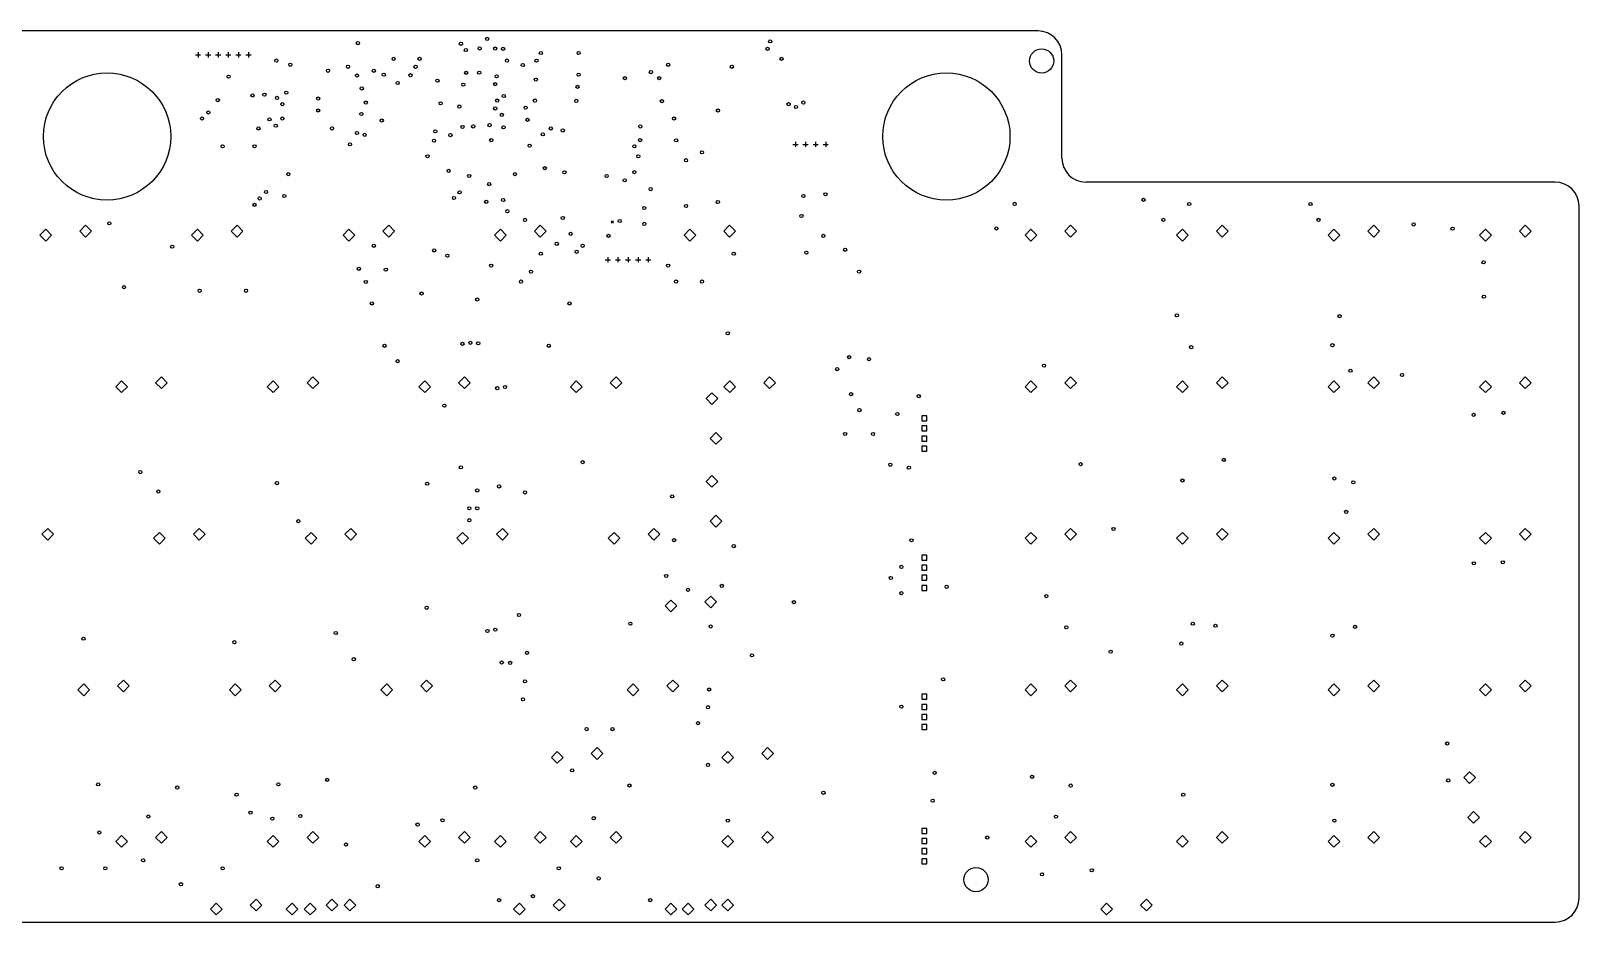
# Model space of a CAD drawing. Extents: x 0.1 to 14.8, y -5.9 to -0.7.
# Drawn here: x 7.1 to 14.76, y -5.16 to -0.75 of the extents above; entities that cross this region are included whole.
import ezdxf

# ---------------------------------------------------------------- set-up
doc = ezdxf.new("R2010")
doc.units = 0
doc.header["$MEASUREMENT"] = 0
doc.layers.add('BLACK', color=7, linetype='CONTINUOUS')

msp = doc.modelspace()

# ---------------------------------------------------------------- linework, layer by layer
at = {"layer": 'BLACK', "linetype": 'CONTINUOUS'}
for p, q in [((12.0866, -0.748031), (2.83465, -0.748031)), ((7.91634, -0.866142), (7.94193, -0.866142)), ((7.92913, -0.853346), (7.92913, -0.878937)), ((7.96634, -0.866142), (7.99193, -0.866142)), ((7.97913, -0.853346), (7.97913, -0.878937)), ((8.01634, -0.866142), (8.04193, -0.866142)), ((8.02913, -0.853346), (8.02913, -0.878937)), ((8.06634, -0.866142), (8.09193, -0.866142)), ((8.07913, -0.853346), (8.07913, -0.878937)), ((8.11634, -0.866142), (8.14193, -0.866142)), ((8.12913, -0.853346), (8.12913, -0.878937)), ((8.16634, -0.866142), (8.19193, -0.866142)), ((8.17913, -0.853346), (8.17913, -0.878937)), ((12.2047, -1.37795), (12.2047, -0.866142)), ((10.8858, -1.29626), (10.8858, -1.32185)), ((10.9358, -1.29626), (10.9358, -1.32185)), ((10.9858, -1.29626), (10.9858, -1.32185)), ((11.0358, -1.29626), (11.0358, -1.32185)), ((10.873, -1.30906), (10.8986, -1.30906)), ((10.923, -1.30906), (10.9486, -1.30906)), ((10.973, -1.30906), (10.9986, -1.30906)), ((11.023, -1.30906), (11.0486, -1.30906)), ((14.6457, -1.49606), (12.3228, -1.49606)), ((14.7638, -5.03937), (14.7638, -1.61417)), ((7.17598, -1.72953), (7.14705, -1.75846)), ((7.14705, -1.75846), (7.17598, -1.7874)), ((7.20492, -1.75846), (7.17598, -1.72953)), ((7.17598, -1.7874), (7.20492, -1.75846)), ((7.37283, -1.70984), (7.3439, -1.73878)), ((7.3439, -1.73878), (7.37283, -1.76772)), ((7.40177, -1.73878), (7.37283, -1.70984)), ((7.37283, -1.76772), (7.40177, -1.73878)), ((7.92598, -1.72953), (7.89705, -1.75846)), ((7.89705, -1.75846), (7.92598, -1.7874)), ((7.95492, -1.75846), (7.92598, -1.72953)), ((7.92598, -1.7874), (7.95492, -1.75846)), ((8.12283, -1.70984), (8.0939, -1.73878)), ((8.0939, -1.73878), (8.12283, -1.76772)), ((8.15177, -1.73878), (8.12283, -1.70984)), ((8.12283, -1.76772), (8.15177, -1.73878)), ((8.67598, -1.72953), (8.64705, -1.75846)), ((8.64705, -1.75846), (8.67598, -1.7874)), ((8.70492, -1.75846), (8.67598, -1.72953)), ((8.67598, -1.7874), (8.70492, -1.75846)), ((8.87283, -1.70984), (8.8439, -1.73878)), ((8.8439, -1.73878), (8.87283, -1.76772)), ((8.90177, -1.73878), (8.87283, -1.70984)), ((8.87283, -1.76772), (8.90177, -1.73878)), ((9.42598, -1.72953), (9.39705, -1.75846)), ((9.39705, -1.75846), (9.42598, -1.7874)), ((9.45492, -1.75846), (9.42598, -1.72953)), ((9.42598, -1.7874), (9.45492, -1.75846)), ((9.62283, -1.70984), (9.5939, -1.73878)), ((9.5939, -1.73878), (9.62283, -1.76772)), ((9.65177, -1.73878), (9.62283, -1.70984)), ((9.62283, -1.76772), (9.65177, -1.73878)), ((9.97441, -1.68701), (9.98622, -1.69882)), ((9.98622, -1.68701), (9.97441, -1.69882)), ((10.3635, -1.72953), (10.3345, -1.75846)), ((10.3345, -1.75846), (10.3635, -1.7874)), ((10.3924, -1.75846), (10.3635, -1.72953)), ((10.3635, -1.7874), (10.3924, -1.75846)), ((10.5603, -1.70984), (10.5314, -1.73878)), ((10.5314, -1.73878), (10.5603, -1.76772)), ((10.5893, -1.73878), (10.5603, -1.70984)), ((10.5603, -1.76772), (10.5893, -1.73878)), ((12.051, -1.72953), (12.022, -1.75846)), ((12.022, -1.75846), (12.051, -1.7874)), ((12.0799, -1.75846), (12.051, -1.72953)), ((12.051, -1.7874), (12.0799, -1.75846)), ((12.2478, -1.70984), (12.2189, -1.73878)), ((12.2189, -1.73878), (12.2478, -1.76772)), ((12.2768, -1.73878), (12.2478, -1.70984)), ((12.2478, -1.76772), (12.2768, -1.73878)), ((12.801, -1.72953), (12.772, -1.75846)), ((12.772, -1.75846), (12.801, -1.7874)), ((12.8299, -1.75846), (12.801, -1.72953)), ((12.801, -1.7874), (12.8299, -1.75846)), ((12.9978, -1.70984), (12.9689, -1.73878)), ((12.9689, -1.73878), (12.9978, -1.76772)), ((13.0268, -1.73878), (12.9978, -1.70984)), ((12.9978, -1.76772), (13.0268, -1.73878)), ((13.551, -1.72953), (13.522, -1.75846)), ((13.522, -1.75846), (13.551, -1.7874)), ((13.5799, -1.75846), (13.551, -1.72953)), ((13.551, -1.7874), (13.5799, -1.75846)), ((13.7478, -1.70984), (13.7189, -1.73878)), ((13.7189, -1.73878), (13.7478, -1.76772)), ((13.7768, -1.73878), (13.7478, -1.70984)), ((13.7478, -1.76772), (13.7768, -1.73878)), ((14.301, -1.72953), (14.272, -1.75846)), ((14.272, -1.75846), (14.301, -1.7874)), ((14.3299, -1.75846), (14.301, -1.72953)), ((14.301, -1.7874), (14.3299, -1.75846)), ((14.4978, -1.70984), (14.4689, -1.73878)), ((14.4689, -1.73878), (14.4978, -1.76772)), ((14.5268, -1.73878), (14.4978, -1.70984)), ((14.4978, -1.76772), (14.5268, -1.73878)), ((9.94469, -1.87992), (9.97028, -1.87992)), ((9.95748, -1.86713), (9.95748, -1.89272)), ((9.99469, -1.87992), (10.0203, -1.87992)), ((10.0075, -1.86713), (10.0075, -1.89272)), ((10.0447, -1.87992), (10.0703, -1.87992)), ((10.0575, -1.86713), (10.0575, -1.89272)), ((10.0947, -1.87992), (10.1203, -1.87992)), ((10.1075, -1.86713), (10.1075, -1.89272)), ((10.1447, -1.87992), (10.1703, -1.87992)), ((10.1575, -1.86713), (10.1575, -1.89272)), ((7.55098, -2.47953), (7.52205, -2.50846)), ((7.52205, -2.50846), (7.55098, -2.5374)), ((7.57992, -2.50846), (7.55098, -2.47953)), ((7.55098, -2.5374), (7.57992, -2.50846)), ((7.74783, -2.45984), (7.7189, -2.48878)), ((7.7189, -2.48878), (7.74783, -2.51772)), ((7.77677, -2.48878), (7.74783, -2.45984)), ((7.74783, -2.51772), (7.77677, -2.48878)), ((8.30098, -2.47953), (8.27205, -2.50846)), ((8.27205, -2.50846), (8.30098, -2.5374)), ((8.32992, -2.50846), (8.30098, -2.47953)), ((8.30098, -2.5374), (8.32992, -2.50846)), ((8.49783, -2.45984), (8.4689, -2.48878)), ((8.4689, -2.48878), (8.49783, -2.51772)), ((8.52677, -2.48878), (8.49783, -2.45984)), ((8.49783, -2.51772), (8.52677, -2.48878)), ((9.05098, -2.47953), (9.02205, -2.50846)), ((9.02205, -2.50846), (9.05098, -2.5374)), ((9.07992, -2.50846), (9.05098, -2.47953)), ((9.05098, -2.5374), (9.07992, -2.50846)), ((9.24783, -2.45984), (9.2189, -2.48878)), ((9.2189, -2.48878), (9.24783, -2.51772)), ((9.27677, -2.48878), (9.24783, -2.45984)), ((9.24783, -2.51772), (9.27677, -2.48878)), ((9.80098, -2.47953), (9.77205, -2.50846)), ((9.77205, -2.50846), (9.80098, -2.5374)), ((9.82992, -2.50846), (9.80098, -2.47953)), ((9.80098, -2.5374), (9.82992, -2.50846)), ((9.99783, -2.45984), (9.9689, -2.48878)), ((9.9689, -2.48878), (9.99783, -2.51772)), ((10.0268, -2.48878), (9.99783, -2.45984)), ((9.99783, -2.51772), (10.0268, -2.48878)), ((10.561, -2.47953), (10.5321, -2.50846)), ((10.5321, -2.50846), (10.561, -2.5374)), ((10.59, -2.50846), (10.561, -2.47953)), ((10.561, -2.5374), (10.59, -2.50846)), ((10.7579, -2.45984), (10.7289, -2.48878)), ((10.7289, -2.48878), (10.7579, -2.51772)), ((10.7868, -2.48878), (10.7579, -2.45984)), ((10.7579, -2.51772), (10.7868, -2.48878)), ((12.051, -2.47953), (12.022, -2.50846)), ((12.022, -2.50846), (12.051, -2.5374)), ((12.0799, -2.50846), (12.051, -2.47953)), ((12.051, -2.5374), (12.0799, -2.50846)), ((12.2478, -2.45984), (12.2189, -2.48878)), ((12.2189, -2.48878), (12.2478, -2.51772)), ((12.2768, -2.48878), (12.2478, -2.45984)), ((12.2478, -2.51772), (12.2768, -2.48878)), ((12.801, -2.47953), (12.772, -2.50846)), ((12.772, -2.50846), (12.801, -2.5374)), ((12.8299, -2.50846), (12.801, -2.47953)), ((12.801, -2.5374), (12.8299, -2.50846)), ((12.9978, -2.45984), (12.9689, -2.48878)), ((12.9689, -2.48878), (12.9978, -2.51772)), ((13.0268, -2.48878), (12.9978, -2.45984)), ((12.9978, -2.51772), (13.0268, -2.48878)), ((13.551, -2.47953), (13.522, -2.50846)), ((13.522, -2.50846), (13.551, -2.5374)), ((13.5799, -2.50846), (13.551, -2.47953)), ((13.551, -2.5374), (13.5799, -2.50846)), ((13.7478, -2.45984), (13.7189, -2.48878)), ((13.7189, -2.48878), (13.7478, -2.51772)), ((13.7768, -2.48878), (13.7478, -2.45984)), ((13.7478, -2.51772), (13.7768, -2.48878)), ((14.301, -2.47953), (14.272, -2.50846)), ((14.272, -2.50846), (14.301, -2.5374)), ((14.3299, -2.50846), (14.301, -2.47953)), ((14.301, -2.5374), (14.3299, -2.50846)), ((14.4978, -2.45984), (14.4689, -2.48878)), ((14.4689, -2.48878), (14.4978, -2.51772)), ((14.5268, -2.48878), (14.4978, -2.45984)), ((14.4978, -2.51772), (14.5268, -2.48878)), ((10.4722, -2.53858), (10.4433, -2.56752)), ((10.4433, -2.56752), (10.4722, -2.59646)), ((10.5012, -2.56752), (10.4722, -2.53858)), ((10.4722, -2.59646), (10.5012, -2.56752)), ((11.5358, -2.65243), (11.5107, -2.65243)), ((11.5107, -2.65243), (11.5107, -2.67749)), ((11.5107, -2.67749), (11.5358, -2.67749)), ((11.5358, -2.67749), (11.5358, -2.65243)), ((10.4919, -2.73543), (10.463, -2.76437)), ((10.5209, -2.76437), (10.4919, -2.73543)), ((11.5358, -2.70243), (11.5107, -2.70243)), ((11.5107, -2.70243), (11.5107, -2.72749)), ((11.5107, -2.72749), (11.5358, -2.72749)), ((11.5358, -2.75243), (11.5107, -2.75243)), ((11.5107, -2.75243), (11.5107, -2.77749)), ((11.5358, -2.72749), (11.5358, -2.70243)), ((11.5358, -2.77749), (11.5358, -2.75243)), ((10.463, -2.76437), (10.4919, -2.79331)), ((10.4919, -2.79331), (10.5209, -2.76437)), ((11.5107, -2.77749), (11.5358, -2.77749)), ((11.5358, -2.80243), (11.5107, -2.80243)), ((11.5107, -2.80243), (11.5107, -2.82749)), ((11.5107, -2.82749), (11.5358, -2.82749)), ((11.5358, -2.82749), (11.5358, -2.80243)), ((10.4722, -2.94803), (10.4433, -2.97697)), ((10.4433, -2.97697), (10.4722, -3.00591)), ((10.5012, -2.97697), (10.4722, -2.94803)), ((10.4722, -3.00591), (10.5012, -2.97697)), ((7.18533, -3.20984), (7.1564, -3.23878)), ((7.21427, -3.23878), (7.18533, -3.20984)), ((7.93533, -3.20984), (7.9064, -3.23878)), ((7.96427, -3.23878), (7.93533, -3.20984)), ((8.68533, -3.20984), (8.6564, -3.23878)), ((8.71427, -3.23878), (8.68533, -3.20984)), ((9.43533, -3.20984), (9.4064, -3.23878)), ((9.46427, -3.23878), (9.43533, -3.20984)), ((10.1853, -3.20984), (10.1564, -3.23878)), ((10.2143, -3.23878), (10.1853, -3.20984)), ((10.4919, -3.14488), (10.463, -3.17382)), ((10.463, -3.17382), (10.4919, -3.20276)), ((10.5209, -3.17382), (10.4919, -3.14488)), ((10.4919, -3.20276), (10.5209, -3.17382)), ((12.2478, -3.20984), (12.2189, -3.23878)), ((12.2768, -3.23878), (12.2478, -3.20984)), ((12.9978, -3.20984), (12.9689, -3.23878)), ((13.0268, -3.23878), (12.9978, -3.20984)), ((13.7478, -3.20984), (13.7189, -3.23878)), ((13.7768, -3.23878), (13.7478, -3.20984)), ((14.4978, -3.20984), (14.4689, -3.23878)), ((14.5268, -3.23878), (14.4978, -3.20984)), ((7.1564, -3.23878), (7.18533, -3.26772)), ((7.18533, -3.26772), (7.21427, -3.23878)), ((7.73848, -3.22953), (7.70955, -3.25846)), ((7.70955, -3.25846), (7.73848, -3.2874)), ((7.76742, -3.25846), (7.73848, -3.22953)), ((7.73848, -3.2874), (7.76742, -3.25846)), ((7.9064, -3.23878), (7.93533, -3.26772)), ((7.93533, -3.26772), (7.96427, -3.23878)), ((8.48848, -3.22953), (8.45955, -3.25846)), ((8.45955, -3.25846), (8.48848, -3.2874)), ((8.51742, -3.25846), (8.48848, -3.22953)), ((8.48848, -3.2874), (8.51742, -3.25846)), ((8.6564, -3.23878), (8.68533, -3.26772)), ((8.68533, -3.26772), (8.71427, -3.23878)), ((9.23848, -3.22953), (9.20955, -3.25846)), ((9.20955, -3.25846), (9.23848, -3.2874)), ((9.26742, -3.25846), (9.23848, -3.22953)), ((9.23848, -3.2874), (9.26742, -3.25846)), ((9.4064, -3.23878), (9.43533, -3.26772)), ((9.43533, -3.26772), (9.46427, -3.23878)), ((9.98848, -3.22953), (9.95955, -3.25846)), ((9.95955, -3.25846), (9.98848, -3.2874)), ((10.0174, -3.25846), (9.98848, -3.22953)), ((9.98848, -3.2874), (10.0174, -3.25846)), ((10.1564, -3.23878), (10.1853, -3.26772)), ((10.1853, -3.26772), (10.2143, -3.23878)), ((12.051, -3.22953), (12.022, -3.25846)), ((12.022, -3.25846), (12.051, -3.2874)), ((12.0799, -3.25846), (12.051, -3.22953)), ((12.051, -3.2874), (12.0799, -3.25846)), ((12.2189, -3.23878), (12.2478, -3.26772)), ((12.2478, -3.26772), (12.2768, -3.23878)), ((12.801, -3.22953), (12.772, -3.25846)), ((12.772, -3.25846), (12.801, -3.2874)), ((12.8299, -3.25846), (12.801, -3.22953)), ((12.801, -3.2874), (12.8299, -3.25846)), ((12.9689, -3.23878), (12.9978, -3.26772)), ((12.9978, -3.26772), (13.0268, -3.23878)), ((13.551, -3.22953), (13.522, -3.25846)), ((13.522, -3.25846), (13.551, -3.2874)), ((13.5799, -3.25846), (13.551, -3.22953)), ((13.551, -3.2874), (13.5799, -3.25846)), ((13.7189, -3.23878), (13.7478, -3.26772)), ((13.7478, -3.26772), (13.7768, -3.23878)), ((14.301, -3.22953), (14.272, -3.25846)), ((14.272, -3.25846), (14.301, -3.2874)), ((14.3299, -3.25846), (14.301, -3.22953)), ((14.301, -3.2874), (14.3299, -3.25846)), ((14.4689, -3.23878), (14.4978, -3.26772)), ((14.4978, -3.26772), (14.5268, -3.23878)), ((11.5358, -3.34141), (11.5107, -3.34141)), ((11.5107, -3.34141), (11.5107, -3.36646)), ((11.5107, -3.36646), (11.5358, -3.36646)), ((11.5358, -3.36646), (11.5358, -3.34141)), ((11.5358, -3.39141), (11.5107, -3.39141)), ((11.5107, -3.39141), (11.5107, -3.41646)), ((11.5107, -3.41646), (11.5358, -3.41646)), ((11.5358, -3.44141), (11.5107, -3.44141)), ((11.5107, -3.44141), (11.5107, -3.46646)), ((11.5358, -3.41646), (11.5358, -3.39141)), ((11.5358, -3.46646), (11.5358, -3.44141)), ((11.5107, -3.46646), (11.5358, -3.46646)), ((11.5358, -3.49141), (11.5107, -3.49141)), ((11.5107, -3.49141), (11.5107, -3.51646)), ((11.5107, -3.51646), (11.5358, -3.51646)), ((11.5358, -3.51646), (11.5358, -3.49141)), ((10.2697, -3.56417), (10.2408, -3.59311)), ((10.2408, -3.59311), (10.2697, -3.62205)), ((10.2987, -3.59311), (10.2697, -3.56417)), ((10.2697, -3.62205), (10.2987, -3.59311)), ((10.4666, -3.54449), (10.4376, -3.57343)), ((10.4376, -3.57343), (10.4666, -3.60236)), ((10.4955, -3.57343), (10.4666, -3.54449)), ((10.4666, -3.60236), (10.4955, -3.57343)), ((7.36348, -3.97953), (7.33455, -4.00846)), ((7.39242, -4.00846), (7.36348, -3.97953)), ((7.56033, -3.95984), (7.5314, -3.98878)), ((7.58927, -3.98878), (7.56033, -3.95984)), ((8.11348, -3.97953), (8.08455, -4.00846)), ((8.14242, -4.00846), (8.11348, -3.97953)), ((8.31033, -3.95984), (8.2814, -3.98878)), ((8.33927, -3.98878), (8.31033, -3.95984)), ((8.86348, -3.97953), (8.83455, -4.00846)), ((8.89242, -4.00846), (8.86348, -3.97953)), ((9.06033, -3.95984), (9.0314, -3.98878)), ((9.08927, -3.98878), (9.06033, -3.95984)), ((10.0822, -3.97953), (10.0533, -4.00846)), ((10.1112, -4.00846), (10.0822, -3.97953)), ((10.2791, -3.95984), (10.2501, -3.98878)), ((10.308, -3.98878), (10.2791, -3.95984)), ((12.051, -3.97953), (12.022, -4.00846)), ((12.0799, -4.00846), (12.051, -3.97953)), ((12.2478, -3.95984), (12.2189, -3.98878)), ((12.2768, -3.98878), (12.2478, -3.95984)), ((12.801, -3.97953), (12.772, -4.00846)), ((12.8299, -4.00846), (12.801, -3.97953)), ((12.9978, -3.95984), (12.9689, -3.98878)), ((13.0268, -3.98878), (12.9978, -3.95984)), ((13.551, -3.97953), (13.522, -4.00846)), ((13.5799, -4.00846), (13.551, -3.97953)), ((13.7478, -3.95984), (13.7189, -3.98878)), ((13.7768, -3.98878), (13.7478, -3.95984)), ((14.301, -3.97953), (14.272, -4.00846)), ((14.3299, -4.00846), (14.301, -3.97953)), ((14.4978, -3.95984), (14.4689, -3.98878)), ((14.5268, -3.98878), (14.4978, -3.95984)), ((7.33455, -4.00846), (7.36348, -4.0374)), ((7.36348, -4.0374), (7.39242, -4.00846)), ((7.5314, -3.98878), (7.56033, -4.01772)), ((7.56033, -4.01772), (7.58927, -3.98878)), ((8.08455, -4.00846), (8.11348, -4.0374)), ((8.11348, -4.0374), (8.14242, -4.00846)), ((8.2814, -3.98878), (8.31033, -4.01772)), ((8.31033, -4.01772), (8.33927, -3.98878)), ((8.83455, -4.00846), (8.86348, -4.0374)), ((8.86348, -4.0374), (8.89242, -4.00846)), ((9.0314, -3.98878), (9.06033, -4.01772)), ((9.06033, -4.01772), (9.08927, -3.98878)), ((10.0533, -4.00846), (10.0822, -4.0374)), ((10.0822, -4.0374), (10.1112, -4.00846)), ((10.2501, -3.98878), (10.2791, -4.01772)), ((10.2791, -4.01772), (10.308, -3.98878)), ((11.5358, -4.03039), (11.5107, -4.03039)), ((11.5107, -4.03039), (11.5107, -4.05544)), ((11.5107, -4.05544), (11.5358, -4.05544)), ((11.5358, -4.05544), (11.5358, -4.03039)), ((12.022, -4.00846), (12.051, -4.0374)), ((12.051, -4.0374), (12.0799, -4.00846)), ((12.2189, -3.98878), (12.2478, -4.01772)), ((12.2478, -4.01772), (12.2768, -3.98878)), ((12.772, -4.00846), (12.801, -4.0374)), ((12.801, -4.0374), (12.8299, -4.00846)), ((12.9689, -3.98878), (12.9978, -4.01772)), ((12.9978, -4.01772), (13.0268, -3.98878)), ((13.522, -4.00846), (13.551, -4.0374)), ((13.551, -4.0374), (13.5799, -4.00846)), ((13.7189, -3.98878), (13.7478, -4.01772)), ((13.7478, -4.01772), (13.7768, -3.98878)), ((14.272, -4.00846), (14.301, -4.0374)), ((14.301, -4.0374), (14.3299, -4.00846)), ((14.4689, -3.98878), (14.4978, -4.01772)), ((14.4978, -4.01772), (14.5268, -3.98878)), ((11.5358, -4.08039), (11.5107, -4.08039)), ((11.5107, -4.08039), (11.5107, -4.10544)), ((11.5107, -4.10544), (11.5358, -4.10544)), ((11.5358, -4.13039), (11.5107, -4.13039)), ((11.5107, -4.13039), (11.5107, -4.15544)), ((11.5358, -4.10544), (11.5358, -4.08039)), ((11.5358, -4.15544), (11.5358, -4.13039)), ((11.5107, -4.15544), (11.5358, -4.15544)), ((11.5358, -4.18039), (11.5107, -4.18039)), ((11.5107, -4.18039), (11.5107, -4.20544)), ((11.5107, -4.20544), (11.5358, -4.20544)), ((11.5358, -4.20544), (11.5358, -4.18039)), ((9.70723, -4.31417), (9.6783, -4.34311)), ((9.6783, -4.34311), (9.70723, -4.37205)), ((9.73617, -4.34311), (9.70723, -4.31417)), ((9.70723, -4.37205), (9.73617, -4.34311)), ((9.90408, -4.29449), (9.87515, -4.32343)), ((9.87515, -4.32343), (9.90408, -4.35236)), ((9.93302, -4.32343), (9.90408, -4.29449)), ((9.90408, -4.35236), (9.93302, -4.32343)), ((10.551, -4.31417), (10.522, -4.34311)), ((10.522, -4.34311), (10.551, -4.37205)), ((10.5799, -4.34311), (10.551, -4.31417)), ((10.551, -4.37205), (10.5799, -4.34311)), ((10.7478, -4.29449), (10.7189, -4.32343)), ((10.7189, -4.32343), (10.7478, -4.35236)), ((10.7768, -4.32343), (10.7478, -4.29449)), ((10.7478, -4.35236), (10.7768, -4.32343)), ((14.2222, -4.41358), (14.1933, -4.44252)), ((14.1933, -4.44252), (14.2222, -4.47146)), ((14.2512, -4.44252), (14.2222, -4.41358)), ((14.2222, -4.47146), (14.2512, -4.44252)), ((14.2419, -4.61043), (14.213, -4.63937)), ((14.213, -4.63937), (14.2419, -4.66831)), ((14.2709, -4.63937), (14.2419, -4.61043)), ((14.2419, -4.66831), (14.2709, -4.63937)), ((7.55098, -4.72953), (7.52205, -4.75846)), ((7.57992, -4.75846), (7.55098, -4.72953)), ((7.74783, -4.70984), (7.7189, -4.73878)), ((7.7189, -4.73878), (7.74783, -4.76772)), ((7.77677, -4.73878), (7.74783, -4.70984)), ((7.74783, -4.76772), (7.77677, -4.73878)), ((8.30098, -4.72953), (8.27205, -4.75846)), ((8.32992, -4.75846), (8.30098, -4.72953)), ((8.49783, -4.70984), (8.4689, -4.73878)), ((8.4689, -4.73878), (8.49783, -4.76772)), ((8.52677, -4.73878), (8.49783, -4.70984)), ((8.49783, -4.76772), (8.52677, -4.73878)), ((9.05098, -4.72953), (9.02205, -4.75846)), ((9.07992, -4.75846), (9.05098, -4.72953)), ((9.24783, -4.70984), (9.2189, -4.73878)), ((9.2189, -4.73878), (9.24783, -4.76772)), ((9.27677, -4.73878), (9.24783, -4.70984)), ((9.24783, -4.76772), (9.27677, -4.73878)), ((9.42598, -4.72953), (9.39705, -4.75846)), ((9.45492, -4.75846), (9.42598, -4.72953)), ((9.62283, -4.70984), (9.5939, -4.73878)), ((9.5939, -4.73878), (9.62283, -4.76772)), ((9.65177, -4.73878), (9.62283, -4.70984)), ((9.62283, -4.76772), (9.65177, -4.73878)), ((9.80098, -4.72953), (9.77205, -4.75846)), ((9.82992, -4.75846), (9.80098, -4.72953)), ((9.99783, -4.70984), (9.9689, -4.73878)), ((9.9689, -4.73878), (9.99783, -4.76772)), ((10.0268, -4.73878), (9.99783, -4.70984)), ((9.99783, -4.76772), (10.0268, -4.73878)), ((10.551, -4.72953), (10.522, -4.75846)), ((10.5799, -4.75846), (10.551, -4.72953)), ((10.7478, -4.70984), (10.7189, -4.73878)), ((10.7189, -4.73878), (10.7478, -4.76772)), ((10.7768, -4.73878), (10.7478, -4.70984)), ((10.7478, -4.76772), (10.7768, -4.73878)), ((11.5358, -4.69436), (11.5107, -4.69436)), ((11.5107, -4.69436), (11.5107, -4.71942)), ((11.5107, -4.71942), (11.5358, -4.71942)), ((11.5358, -4.74436), (11.5107, -4.74436)), ((11.5107, -4.74436), (11.5107, -4.76942)), ((11.5358, -4.71942), (11.5358, -4.69436)), ((11.5358, -4.76942), (11.5358, -4.74436)), ((12.051, -4.72953), (12.022, -4.75846)), ((12.0799, -4.75846), (12.051, -4.72953)), ((12.2478, -4.70984), (12.2189, -4.73878)), ((12.2189, -4.73878), (12.2478, -4.76772)), ((12.2768, -4.73878), (12.2478, -4.70984)), ((12.2478, -4.76772), (12.2768, -4.73878)), ((12.801, -4.72953), (12.772, -4.75846)), ((12.8299, -4.75846), (12.801, -4.72953)), ((12.9978, -4.70984), (12.9689, -4.73878)), ((12.9689, -4.73878), (12.9978, -4.76772)), ((13.0268, -4.73878), (12.9978, -4.70984)), ((12.9978, -4.76772), (13.0268, -4.73878)), ((13.551, -4.72953), (13.522, -4.75846)), ((13.5799, -4.75846), (13.551, -4.72953)), ((13.7478, -4.70984), (13.7189, -4.73878)), ((13.7189, -4.73878), (13.7478, -4.76772)), ((13.7768, -4.73878), (13.7478, -4.70984)), ((13.7478, -4.76772), (13.7768, -4.73878)), ((14.301, -4.72953), (14.272, -4.75846)), ((14.3299, -4.75846), (14.301, -4.72953)), ((14.4978, -4.70984), (14.4689, -4.73878)), ((14.4689, -4.73878), (14.4978, -4.76772)), ((14.5268, -4.73878), (14.4978, -4.70984)), ((14.4978, -4.76772), (14.5268, -4.73878)), ((7.52205, -4.75846), (7.55098, -4.7874)), ((7.55098, -4.7874), (7.57992, -4.75846)), ((8.27205, -4.75846), (8.30098, -4.7874)), ((8.30098, -4.7874), (8.32992, -4.75846)), ((9.02205, -4.75846), (9.05098, -4.7874)), ((9.05098, -4.7874), (9.07992, -4.75846)), ((9.39705, -4.75846), (9.42598, -4.7874)), ((9.42598, -4.7874), (9.45492, -4.75846)), ((9.77205, -4.75846), (9.80098, -4.7874)), ((9.80098, -4.7874), (9.82992, -4.75846)), ((10.522, -4.75846), (10.551, -4.7874)), ((10.551, -4.7874), (10.5799, -4.75846)), ((11.5107, -4.76942), (11.5358, -4.76942)), ((11.5358, -4.79436), (11.5107, -4.79436)), ((11.5107, -4.79436), (11.5107, -4.81942)), ((11.5107, -4.81942), (11.5358, -4.81942)), ((11.5358, -4.81942), (11.5358, -4.79436)), ((12.022, -4.75846), (12.051, -4.7874)), ((12.051, -4.7874), (12.0799, -4.75846)), ((12.772, -4.75846), (12.801, -4.7874)), ((12.801, -4.7874), (12.8299, -4.75846)), ((13.522, -4.75846), (13.551, -4.7874)), ((13.551, -4.7874), (13.5799, -4.75846)), ((14.272, -4.75846), (14.301, -4.7874)), ((14.301, -4.7874), (14.3299, -4.75846)), ((11.5358, -4.84436), (11.5107, -4.84436)), ((11.5107, -4.84436), (11.5107, -4.86942)), ((11.5107, -4.86942), (11.5358, -4.86942)), ((11.5358, -4.86942), (11.5358, -4.84436)), ((8.21658, -5.04449), (8.18765, -5.07343)), ((8.24552, -5.07343), (8.21658, -5.04449)), ((8.59158, -5.04449), (8.56265, -5.07343)), ((8.62052, -5.07343), (8.59158, -5.04449)), ((8.6811, -5.04449), (8.65217, -5.07343)), ((8.71004, -5.07343), (8.6811, -5.04449)), ((9.71658, -5.04449), (9.68765, -5.07343)), ((9.74552, -5.07343), (9.71658, -5.04449)), ((10.4666, -5.04449), (10.4376, -5.07343)), ((10.4955, -5.07343), (10.4666, -5.04449)), ((10.5512, -5.04449), (10.5222, -5.07343)), ((10.5801, -5.07343), (10.5512, -5.04449)), ((12.6228, -5.04449), (12.5939, -5.07343)), ((12.6518, -5.07343), (12.6228, -5.04449)), ((8.01973, -5.06417), (7.9908, -5.09311)), ((7.9908, -5.09311), (8.01973, -5.12205)), ((8.04867, -5.09311), (8.01973, -5.06417)), ((8.01973, -5.12205), (8.04867, -5.09311)), ((8.18765, -5.07343), (8.21658, -5.10236)), ((8.21658, -5.10236), (8.24552, -5.07343)), ((8.39473, -5.06417), (8.3658, -5.09311)), ((8.3658, -5.09311), (8.39473, -5.12205)), ((8.42367, -5.09311), (8.39473, -5.06417)), ((8.39473, -5.12205), (8.42367, -5.09311)), ((8.48425, -5.06417), (8.45531, -5.09311)), ((8.45531, -5.09311), (8.48425, -5.12205)), ((8.51319, -5.09311), (8.48425, -5.06417)), ((8.48425, -5.12205), (8.51319, -5.09311)), ((8.56265, -5.07343), (8.59158, -5.10236)), ((8.59158, -5.10236), (8.62052, -5.07343)), ((8.65217, -5.07343), (8.6811, -5.10236)), ((8.6811, -5.10236), (8.71004, -5.07343)), ((9.51973, -5.06417), (9.4908, -5.09311)), ((9.4908, -5.09311), (9.51973, -5.12205)), ((9.54867, -5.09311), (9.51973, -5.06417)), ((9.51973, -5.12205), (9.54867, -5.09311)), ((9.68765, -5.07343), (9.71658, -5.10236)), ((9.71658, -5.10236), (9.74552, -5.07343)), ((10.2697, -5.06417), (10.2408, -5.09311)), ((10.2408, -5.09311), (10.2697, -5.12205)), ((10.2987, -5.09311), (10.2697, -5.06417)), ((10.2697, -5.12205), (10.2987, -5.09311)), ((10.3543, -5.06417), (10.3254, -5.09311)), ((10.3254, -5.09311), (10.3543, -5.12205)), ((10.3833, -5.09311), (10.3543, -5.06417)), ((10.3543, -5.12205), (10.3833, -5.09311)), ((10.4376, -5.07343), (10.4666, -5.10236)), ((10.4666, -5.10236), (10.4955, -5.07343)), ((10.5222, -5.07343), (10.5512, -5.10236)), ((10.5512, -5.10236), (10.5801, -5.07343)), ((12.426, -5.06417), (12.397, -5.09311)), ((12.397, -5.09311), (12.426, -5.12205)), ((12.4549, -5.09311), (12.426, -5.06417)), ((12.426, -5.12205), (12.4549, -5.09311)), ((12.5939, -5.07343), (12.6228, -5.10236)), ((12.6228, -5.10236), (12.6518, -5.07343)), ((0.275591, -5.15748), (14.6457, -5.15748))]:
    msp.add_line(p, q, dxfattribs=at)
at = {"layer": 'BLACK'}
for centre, radius in [((8.72047, -0.808091), 0.007874), ((9.2303, -0.81136), 0.007874), ((9.25442, -0.842456), 0.007874), ((9.32307, -0.834465), 0.007874), ((9.36024, -0.787402), 0.007874), ((9.39965, -0.835165), 0.007874), ((9.43898, -0.836614), 0.007874), ((10.748, -0.836614), 0.007874), ((10.7608, -0.799408), 0.007874), ((12.1041, -0.89626), 0.06), ((8.31703, -0.894588), 0.007874), ((8.38583, -0.915354), 0.007874), ((8.67126, -0.925197), 0.007874), ((8.89764, -0.885827), 0.007874), ((9.00591, -0.925197), 0.007874), ((9.02559, -0.885827), 0.007874), ((9.45866, -0.894587), 0.007874), ((9.53636, -0.916588), 0.007874), ((9.60477, -0.895189), 0.007874), ((9.62598, -0.857216), 0.007874), ((9.81299, -0.857216), 0.007874), ((10.2559, -0.915354), 0.007874), ((10.5709, -0.925197), 0.007874), ((10.8169, -0.885827), 0.007874), ((7.47913, -1.27028), 0.314961), ((8.08071, -0.974409), 0.007874), ((8.57283, -0.944882), 0.007874), ((8.71582, -0.968386), 0.007874), ((8.79921, -0.944882), 0.007874), ((8.84843, -0.964567), 0.007874), ((8.98075, -0.967169), 0.007874), ((9.11417, -0.994094), 0.007874), ((9.25637, -0.95502), 0.007874), ((9.32087, -0.954724), 0.007874), ((9.40685, -0.972458), 0.007874), ((9.60119, -0.988961), 0.007874), ((9.81299, -0.964567), 0.007874), ((10.0418, -0.981806), 0.007874), ((10.1706, -0.951478), 0.007874), ((10.2115, -0.981811), 0.007874), ((11.6327, -1.27028), 0.314961), ((8.19882, -1.06695), 0.007874), ((8.25787, -1.06299), 0.007874), ((8.32029, -1.07932), 0.007874), ((8.36614, -1.05315), 0.007874), ((8.73955, -1.03246), 0.007874), ((8.91732, -1.00583), 0.007874), ((9.24213, -1.01378), 0.007874), ((9.39961, -1.01114), 0.007874), ((9.44243, -1.06987), 0.007874), ((9.80716, -1.0247), 0.007874), ((7.98033, -1.15157), 0.007874), ((8.02703, -1.09057), 0.007874), ((8.34646, -1.11045), 0.007874), ((8.52362, -1.08268), 0.007874), ((8.52362, -1.14173), 0.007874), ((8.75984, -1.10236), 0.007874), ((9.12992, -1.10591), 0.007874), ((9.22244, -1.12205), 0.007874), ((9.40009, -1.13141), 0.007874), ((9.40989, -1.09252), 0.007874), ((9.55072, -1.12749), 0.007874), ((9.59646, -1.09252), 0.007874), ((9.80125, -1.094), 0.007874), ((10.2249, -1.09537), 0.007874), ((10.502, -1.14173), 0.007874), ((10.8517, -1.11044), 0.007874), ((10.8884, -1.12463), 0.007874), ((10.9252, -1.10236), 0.007874), ((7.94886, -1.1811), 0.007874), ((8.22835, -1.23031), 0.007874), ((8.28287, -1.18563), 0.007874), ((8.31398, -1.21673), 0.007874), ((8.34646, -1.1811), 0.007874), ((8.59252, -1.23031), 0.007874), ((8.73749, -1.15875), 0.007874), ((8.83858, -1.19094), 0.007874), ((9.23819, -1.22323), 0.007874), ((9.29134, -1.22047), 0.007874), ((9.37218, -1.2138), 0.007874), ((9.4329, -1.16334), 0.007874), ((9.44131, -1.2252), 0.007874), ((9.55973, -1.18795), 0.007874), ((9.6752, -1.23031), 0.007874), ((10.1181, -1.22047), 0.007874), ((10.2854, -1.1811), 0.007874), ((8.6811, -1.30906), 0.007874), ((8.71585, -1.25302), 0.007874), ((8.75415, -1.26203), 0.007874), ((9.09726, -1.29096), 0.007874), ((9.10355, -1.24434), 0.007874), ((9.17835, -1.26339), 0.007874), ((9.38038, -1.28829), 0.007874), ((9.63583, -1.25984), 0.007874), ((9.73425, -1.24016), 0.007874), ((10.1171, -1.28837), 0.007874), ((10.2953, -1.28937), 0.007874), ((8.05118, -1.3189), 0.007874), ((8.20866, -1.3189), 0.007874), ((9.06496, -1.36811), 0.007874), ((9.57038, -1.31544), 0.007874), ((10.0886, -1.3189), 0.007874), ((10.1083, -1.36811), 0.007874), ((10.4232, -1.34843), 0.007874), ((8.37598, -1.45669), 0.007874), ((9.17, -1.44), 0.007874), ((9.49803, -1.45669), 0.007874), ((9.64567, -1.42717), 0.007874), ((9.74252, -1.44724), 0.007874), ((10.0886, -1.44685), 0.007874), ((10.3445, -1.3878), 0.007874), ((9.27111, -1.46555), 0.007874), ((9.37008, -1.50591), 0.007874), ((9.95127, -1.46605), 0.007874), ((10.041, -1.48722), 0.007874), ((10.1695, -1.53067), 0.007874), ((8.20871, -1.60823), 0.007874), ((8.23429, -1.57675), 0.007874), ((8.26577, -1.54528), 0.007874), ((8.3563, -1.56496), 0.007874), ((9.19569, -1.57476), 0.007874), ((9.22352, -1.54693), 0.007874), ((9.35551, -1.5937), 0.007874), ((9.43898, -1.58465), 0.007874), ((10.3445, -1.61417), 0.007874), ((10.502, -1.59449), 0.007874), ((10.9252, -1.56496), 0.007874), ((11.0344, -1.55613), 0.007874), ((11.9709, -1.60378), 0.007874), ((12.6083, -1.58364), 0.007874), ((12.8346, -1.60433), 0.007874), ((13.435, -1.60433), 0.007874), ((9.46, -1.64), 0.007874), ((9.54724, -1.68307), 0.007874), ((9.73425, -1.67323), 0.007874), ((10.0162, -1.68848), 0.007874), ((10.1378, -1.62402), 0.007874), ((10.9154, -1.66339), 0.007874), ((12.7067, -1.68266), 0.007874), ((13.4744, -1.68307), 0.007874), ((7.49, -1.7), 0.007874), ((9.77362, -1.75197), 0.007874), ((9.96063, -1.76181), 0.007874), ((10.1378, -1.70276), 0.007874), ((11.0236, -1.76181), 0.007874), ((11.8799, -1.72537), 0.007874), ((13.9455, -1.70546), 0.007874), ((14.1378, -1.72638), 0.007874), ((7.80157, -1.81575), 0.007874), ((8.79921, -1.81102), 0.007874), ((9.09783, -1.83406), 0.007874), ((9.70472, -1.80118), 0.007874), ((9.80315, -1.84055), 0.007874), ((9.83268, -1.81102), 0.007874), ((10.94, -1.84547), 0.007874), ((11.1319, -1.83071), 0.007874), ((9.16339, -1.86024), 0.007874), ((9.37992, -1.90945), 0.007874), ((9.62598, -1.85039), 0.007874), ((10.2559, -1.90945), 0.007874), ((10.5807, -1.85039), 0.007874), ((14.2913, -1.89331), 0.007874), ((8.72488, -1.9248), 0.007874), ((8.75984, -1.99014), 0.007874), ((8.85827, -1.92913), 0.007874), ((9.52756, -1.98819), 0.007874), ((9.57677, -1.93898), 0.007874), ((10.2953, -1.98819), 0.007874), ((10.4232, -1.98819), 0.007874), ((11.2008, -1.93898), 0.007874), ((7.5626, -2.01593), 0.007874), ((7.9372, -2.03364), 0.007874), ((8.16685, -2.03364), 0.007874), ((9.03543, -2.04724), 0.007874), ((14.2929, -2.06299), 0.007874), ((8.78937, -2.09646), 0.007874), ((9.31102, -2.07677), 0.007874), ((9.76772, -2.09646), 0.007874), ((12.7736, -2.15551), 0.007874), ((13.5787, -2.15945), 0.007874), ((8.85197, -2.30573), 0.007874), ((9.2378, -2.29646), 0.007874), ((9.27681, -2.29134), 0.007874), ((9.3161, -2.2936), 0.007874), ((9.66535, -2.30573), 0.007874), ((10.551, -2.24409), 0.007874), ((13.5433, -2.30315), 0.007874), ((8.91732, -2.38189), 0.007874), ((11.1516, -2.3622), 0.007874), ((11.25, -2.37205), 0.007874), ((12.8445, -2.31299), 0.007874), ((11.0925, -2.42126), 0.007874), ((12.1161, -2.40413), 0.007874), ((13.6329, -2.42913), 0.007874), ((13.8878, -2.45079), 0.007874), ((9.40993, -2.51586), 0.007874), ((9.44882, -2.50984), 0.007874), ((9.14843, -2.60236), 0.007874), ((11.1614, -2.54547), 0.007874), ((11.4961, -2.55531), 0.007874), ((11.2025, -2.62421), 0.007874), ((11.3904, -2.6435), 0.007874), ((14.2421, -2.64764), 0.007874), ((14.3898, -2.6378), 0.007874), ((11.1319, -2.74232), 0.007874), ((11.2697, -2.74232), 0.007874), ((9.23031, -2.90748), 0.007874), ((9.83268, -2.88189), 0.007874), ((11.3553, -2.89469), 0.007874), ((11.4474, -2.90925), 0.007874), ((12.2972, -2.89173), 0.007874), ((13.0059, -2.87008), 0.007874), ((7.6437, -2.9311), 0.007874), ((8.31969, -2.98543), 0.007874), ((9.06339, -2.98858), 0.007874), ((12.801, -2.97244), 0.007874), ((13.5531, -2.9626), 0.007874), ((13.6467, -2.9813), 0.007874), ((7.73268, -3.02717), 0.007874), ((9.31102, -3.02165), 0.007874), ((9.41929, -3.00197), 0.007874), ((9.54724, -3.0315), 0.007874), ((10.2756, -3.05118), 0.007874), ((9.27167, -3.11024), 0.007874), ((9.31102, -3.11024), 0.007874), ((13.6112, -3.12795), 0.007874), ((8.42598, -3.17362), 0.007874), ((9.27165, -3.16929), 0.007874), ((12.46, -3.2122), 0.007874), ((10.2854, -3.26772), 0.007874), ((10.5807, -3.29724), 0.007874), ((11.4602, -3.26831), 0.007874), ((14.3866, -3.37717), 0.007874), ((10.2461, -3.44488), 0.007874), ((11.3583, -3.45472), 0.007874), ((11.4102, -3.40004), 0.007874), ((14.2433, -3.38228), 0.007874), ((10.3543, -3.51378), 0.007874), ((10.5217, -3.49409), 0.007874), ((11.4102, -3.53004), 0.007874), ((11.634, -3.49833), 0.007874), ((9.06102, -3.60236), 0.007874), ((10.8783, -3.57441), 0.007874), ((12.1276, -3.54488), 0.007874), ((9.51772, -3.6378), 0.007874), ((10.0689, -3.6811), 0.007874), ((12.8524, -3.6811), 0.007874), ((7.3626, -3.75551), 0.007874), ((8.61102, -3.72756), 0.007874), ((9.36142, -3.71693), 0.007874), ((9.40024, -3.71052), 0.007874), ((10.4666, -3.69488), 0.007874), ((12.2264, -3.69882), 0.007874), ((12.9646, -3.69094), 0.007874), ((13.5433, -3.74016), 0.007874), ((13.6555, -3.69685), 0.007874), ((8.10906, -3.77283), 0.007874), ((9.55709, -3.82539), 0.007874), ((10.6705, -3.8378), 0.007874), ((12.4461, -3.81929), 0.007874), ((12.7953, -3.77953), 0.007874), ((8.7, -3.85709), 0.007874), ((9.43189, -3.87323), 0.007874), ((9.47409, -3.87509), 0.007874), ((9.54724, -3.96654), 0.007874), ((11.6167, -3.9565), 0.007874), ((9.5374, -4.05512), 0.007874), ((10.4587, -4.00669), 0.007874), ((10.4528, -4.09449), 0.007874), ((11.4102, -4.09161), 0.007874), ((9.85236, -4.20276), 0.007874), ((9.98031, -4.20276), 0.007874), ((10.4035, -4.17323), 0.007874), ((14.1114, -4.27402), 0.007874), ((9.78071, -4.40709), 0.007874), ((10.4528, -4.37992), 0.007874), ((11.5748, -4.41929), 0.007874), ((12.0571, -4.43898), 0.007874), ((7.43504, -4.47638), 0.007874), ((7.82638, -4.49213), 0.007874), ((8.12008, -4.52756), 0.007874), ((8.32677, -4.47638), 0.007874), ((8.5685, -4.45394), 0.007874), ((9.30118, -4.49213), 0.007874), ((10.0646, -4.48189), 0.007874), ((11.0244, -4.51772), 0.007874), ((12.248, -4.48228), 0.007874), ((12.8051, -4.52756), 0.007874), ((13.5433, -4.47835), 0.007874), ((14.1165, -4.45669), 0.007874), ((11.565, -4.55709), 0.007874), ((7.68307, -4.63504), 0.007874), ((8.18898, -4.61614), 0.007874), ((8.29724, -4.64567), 0.007874), ((8.43583, -4.63268), 0.007874), ((9.01575, -4.6752), 0.007874), ((9.13937, -4.65394), 0.007874), ((9.8878, -4.6437), 0.007874), ((10.5512, -4.65551), 0.007874), ((12.1752, -4.63583), 0.007874), ((13.5531, -4.65551), 0.007874), ((7.44094, -4.71457), 0.007874), ((11.835, -4.73898), 0.007874), ((8.66142, -4.77362), 0.007874), ((7.25394, -4.89173), 0.007874), ((7.47047, -4.89173), 0.007874), ((7.65748, -4.85236), 0.007874), ((8.05118, -4.89173), 0.007874), ((9.31102, -4.85236), 0.007874), ((9.71457, -4.89173), 0.007874), ((11.7793, -4.94744), 0.06), ((12.3524, -4.90157), 0.007874), ((7.84449, -4.97047), 0.007874), ((8.8189, -4.98031), 0.007874), ((9.91175, -4.94161), 0.007874), ((12.1063, -4.92126), 0.007874), ((9.41929, -5.04921), 0.007874), ((9.58661, -5.02953), 0.007874), ((10.1673, -5.04921), 0.007874)]:
    msp.add_circle(centre, radius, dxfattribs=at)
for centre, start, end in [((12.0866, -0.866142), 0, 90), ((12.3228, -1.37795), -180, -90), ((14.6457, -1.61417), 0, 90), ((14.6457, -5.03937), -90, 0)]:
    msp.add_arc(centre, 0.11811, start, end, dxfattribs=at)

doc.saveas('drawing.dxf')
